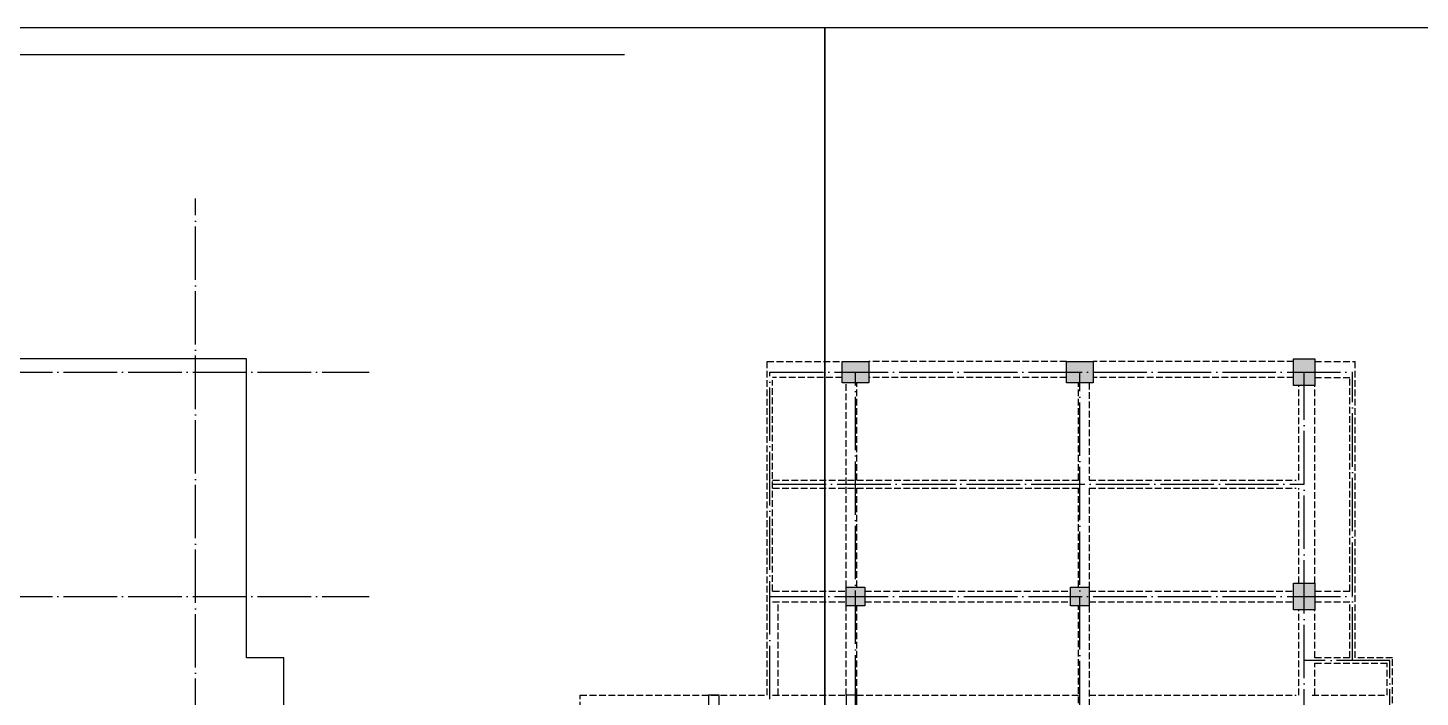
# Model space of a CAD drawing. Extents: x -186750 to 855523, y -12902 to 560425.
# Drawn here: x -132479 to -80363, y 259025 to 284100 of the extents above; entities that cross this region are included whole.
import ezdxf
from ezdxf.xclip import XClip

# ---------------------------------------------------------------- set-up
doc = ezdxf.new("R2010")
doc.units = 0
doc.header["$LTSCALE"] = 1000
doc.header["$MEASUREMENT"] = 0
doc.header["$XCLIPFRAME"] = 0
for name, pattern in [('104-10 轴网$0$DOTE', [2.4200000000000004, 2, -0.2, 0.02, -0.2]), ('DASH', [0.35, 0.25, -0.1]), ('DOTE', [2.4200000000000004, 2, -0.2, 0.02, -0.2]), ('X-104 8#10#平面$0$109-34 轴网$0$L1$0$$AUDIT_BAD_LTYPE1', [0])]:
    doc.linetypes.add(name, pattern=pattern)
for name, color, linetype in [('104-10 轴网$0$A_AXIS-轴线', 252, '104-10 轴网$0$DOTE'), ('a-dote', 14, 'DOTE'), ('s-beam', 4, 'DASH'), ('s-colu', 40, 'Continuous'), ('s-colu-hatc', 16, 'Continuous'), ('X-104 8#10#平面$0$A-TECH_结构', 252, 'Continuous')]:
    doc.layers.add(name, color=color, linetype=linetype)
doc.layers.add('X-104 8#10#平面$0$04-不打印_辅助线', color=165, linetype='Continuous', plot=False)

# ---------------------------------------------------------------- blocks, each defined once
blk = doc.blocks.new('X-104 8#10#平面$0$rhyseuyi')
at = {"layer": 'X-104 8#10#平面$0$A-TECH_结构', "linetype": 'X-104 8#10#平面$0$109-34 轴网$0$L1$0$$AUDIT_BAD_LTYPE1'}
blk.add_lwpolyline([(14900, 254900.0000000001), (-500, 254900.0000000001), (-500, 232900.0000000001), (17300, 232900.0000000001), (17300, 234300.0000000001), (28500, 234300.0000000001), (28500, 240999.9999860434), (28499.99999040505, 240999.9999860434), (28499.99999637482, 245949.9999873292), (33250.00000596704, 245949.9999873297), (33249.99999999683, 242900.0000000006), (33249.99999999275, 242900.0000000027), (33249.99999999287, 242700.0000000027), (45300, 242700.0000000001), (45300, 260500.0000000001), (43900, 260500.0000000001), (43900, 271700.0000000001), (21900, 271700.0000000001), (21900, 259100.0000000001), (14900, 259100.0000000001)], close=True, dxfattribs=at)
blk = doc.blocks.new('104-10 轴网')
at = {"layer": '104-10 轴网$0$A_AXIS-轴线', "linetype": '104-10 轴网$0$DOTE'}
for p, q in [((41999.99999999995, -6500.000000000015), (42000.00000000021, 40100.00000000004)), ((-6500.000000000022, 33599.99999999999), (48500.00000000018, 33600.00000000004)), ((-6500.000000000022, 25199.99999999999), (48500.00000000018, 25200.00000000004))]:
    blk.add_line(p, q, dxfattribs=at)
at = {"layer": 'Defpoints'}
blk.add_lwpolyline([(-16049.99999999992, 45500.00000000001), (58050.00000000011, 45499.99999999999), (58050.00000000011, -11900.00000000001), (-16049.99999999998, -11899.99999999996)], close=True, dxfattribs=at)
blk = doc.blocks.new('X-104 8#10#平面')
at = {"layer": 'X-104 8#10#平面$0$04-不打印_辅助线'}
for points in [[(-186749.9999999999, 224700), (-102649.9999999999, 224700), (-102649.9999999999, 284099.9999999999), (-186749.9999999999, 284099.9999999999)], [(-102649.9999999999, 224700), (-18549.99999999996, 224700), (-18549.99999999996, 284100), (-102649.9999999999, 284100)]]:
    blk.add_lwpolyline(points, close=True, dxfattribs=at)
at = {"linetype": 'X-104 8#10#平面$0$109-34 轴网$0$L1$0$$AUDIT_BAD_LTYPE1'}
ref = blk.add_blockref('104-10 轴网', (-168199.9999999999, 237599.9999999999), dxfattribs=at)
XClip(ref).set_block_clipping_path([(-16049.999999999924, -11899.999999999913), (58049.99999999998, 45500.00000000012)])
at = {"layer": 'X-104 8#10#平面$0$A-TECH_结构', "linetype": 'X-104 8#10#平面$0$109-34 轴网$0$L1$0$$AUDIT_BAD_LTYPE1'}
blk.add_blockref('X-104 8#10#平面$0$rhyseuyi', (-168199.9999999998, -1.164153218269348e-10), dxfattribs=at)
blk = doc.blocks.new('A$C36D1285A')
at = {"layer": 's-colu-hatc'}
h = blk.add_hatch(color=256, dxfattribs=at)
h.dxf.hatch_style = 1
h.paths.add_polyline_path([(24699.99999999977, 271599.999999998), (25699.99999999977, 271599.999999998), (25699.99999999977, 270799.999999998), (24699.99999999977, 270799.999999998)])
h = blk.add_hatch(color=256, dxfattribs=at)
h.dxf.hatch_style = 1
h.paths.add_polyline_path([(24699.99999999977, 271599.9999999987), (25699.99999999977, 271599.9999999987), (25699.99999999977, 270799.9999999987), (24699.99999999977, 270799.9999999987)])
h = blk.add_hatch(color=256, dxfattribs=at)
h.dxf.hatch_style = 1
h.paths.add_polyline_path([(33099.99999999977, 271599.999999998), (34099.99999999977, 271599.999999998), (34099.99999999977, 270799.999999998), (33099.99999999977, 270799.999999998)])
h = blk.add_hatch(color=256, dxfattribs=at)
h.dxf.hatch_style = 1
h.paths.add_polyline_path([(33099.99999999977, 271599.9999999986), (34099.99999999977, 271599.9999999986), (34099.99999999977, 270799.9999999986), (33099.99999999977, 270799.9999999986)])
h = blk.add_hatch(color=256, dxfattribs=at)
h.dxf.hatch_style = 1
h.paths.add_polyline_path([(41599.99999999977, 271699.999999998), (42399.99999999977, 271699.999999998), (42399.99999999977, 270699.999999998), (41599.99999999977, 270699.999999998)])
h = blk.add_hatch(color=256, dxfattribs=at)
h.dxf.hatch_style = 1
h.paths.add_polyline_path([(41599.99999999977, 271699.9999999986), (42399.99999999977, 271699.9999999986), (42399.99999999977, 270699.9999999986), (41599.99999999977, 270699.9999999986)])
h = blk.add_hatch(color=256, dxfattribs=at)
h.dxf.hatch_style = 1
h.paths.add_polyline_path([(41599.99999999977, 263299.999999998), (42399.99999999977, 263299.999999998), (42399.99999999977, 262299.999999998), (41599.99999999977, 262299.999999998)])
h = blk.add_hatch(color=256, dxfattribs=at)
h.dxf.hatch_style = 1
h.paths.add_polyline_path([(41599.99999999977, 263299.9999999986), (42399.99999999977, 263299.9999999986), (42399.99999999977, 262299.9999999986), (41599.99999999977, 262299.9999999986)])
h = blk.add_hatch(color=256, dxfattribs=at)
h.dxf.hatch_style = 1
h.paths.add_polyline_path([(24849.99999999977, 263149.999999998), (25549.99999999977, 263149.999999998), (25549.99999999977, 262449.999999998), (24849.99999999977, 262449.999999998)])
h = blk.add_hatch(color=256, dxfattribs=at)
h.dxf.hatch_style = 1
h.paths.add_polyline_path([(24849.99999999977, 263149.9999999987), (25549.99999999977, 263149.9999999987), (25549.99999999977, 262449.9999999987), (24849.99999999977, 262449.9999999987)])
h = blk.add_hatch(color=256, dxfattribs=at)
h.dxf.hatch_style = 1
h.paths.add_polyline_path([(33249.99999999977, 263149.999999998), (33949.99999999977, 263149.999999998), (33949.99999999977, 262449.999999998), (33249.99999999977, 262449.999999998)])
h = blk.add_hatch(color=256, dxfattribs=at)
h.dxf.hatch_style = 1
h.paths.add_polyline_path([(33249.99999999977, 263149.9999999986), (33949.99999999977, 263149.9999999986), (33949.99999999977, 262449.9999999986), (33249.99999999977, 262449.9999999986)])
at = {"layer": 'a-dote'}
for p, q in [((21999.99999999977, 258949.9999999987), (21999.99999999953, 271199.9999999987)), ((21999.99999999977, 271199.9999999987), (43799.99999999977, 271199.9999999986)), ((21999.99999999977, 258949.999999998), (21999.99999999977, 271199.999999998)), ((21999.99999999977, 271199.999999998), (41999.99999999977, 271199.999999998)), ((25199.99999999977, 234399.9999999987), (25199.99999999977, 271199.9999999986)), ((25199.99999999977, 234399.999999998), (25199.99999999977, 271199.9999999981)), ((33599.99999999977, 241449.9999999988), (33599.99999999977, 271199.9999999986)), ((33599.99999999977, 241449.9999999981), (33599.99999999977, 271199.999999998)), ((41999.99999999977, 242799.9999999987), (41999.99999999977, 271199.9999999986)), ((41999.99999999977, 242799.999999998), (41999.99999999977, 271199.999999998)), ((43799.99999999977, 260399.9999999987), (43799.99999999977, 271199.9999999986)), ((22099.99999999977, 266999.9999999987), (41999.99999999977, 266999.9999999986)), ((22099.99999999977, 266999.999999998), (41999.99999999977, 266999.999999998)), ((21999.99999999977, 262799.9999999987), (43799.99999999977, 262799.9999999986)), ((21999.99999999977, 262799.999999998), (41999.99999999977, 262799.999999998)), ((45200, 260399.9999999987), (41999.99999999977, 260399.9999999987)), ((45199.99999999977, 242799.9999999986), (45200, 260399.9999999987))]:
    blk.add_line(p, q, dxfattribs=at)
at = {"layer": 's-beam'}
for p, q in [((21899.99999999977, 259099.9999999979), (21899.99999999977, 271599.9999999988)), ((21899.99999999977, 271599.9999999988), (24699.99999999977, 271599.9999999988)), ((33099.99999999977, 271599.9999999985), (25699.99999999977, 271599.9999999987)), ((41599.99999999977, 271599.9999999981), (34099.99999999977, 271599.9999999984)), ((42399.99999999977, 271599.9999999981), (43899.99999999977, 271599.9999999981)), ((43899.99999999977, 260499.9999999987), (43899.99999999977, 271599.9999999981)), ((24699.99999999977, 270999.9999999988), (22099.99999999977, 270999.9999999988)), ((22099.99999999977, 262999.999999998), (22099.99999999977, 270899.9999999988)), ((24849.99999999977, 263149.999999998), (24849.99999999977, 270799.999999998)), ((25249.99999999977, 267149.999999998), (25249.99999999977, 270799.999999998)), ((33099.99999999977, 270999.9999999985), (25699.99999999977, 270999.9999999987)), ((33549.99999999977, 267149.999999998), (33549.99999999977, 270799.999999998)), ((33949.99999999977, 270799.999999998), (33949.99999999977, 267149.999999998)), ((41599.99999999977, 270999.9999999981), (34099.99999999977, 270999.9999999984)), ((41799.99999999977, 267149.999999998), (41799.99999999977, 270699.999999998)), ((42399.99999999977, 270999.9999999981), (43699.99999999977, 270999.9999999981)), ((42399.99999999977, 263299.999999998), (42399.99999999977, 270699.999999998)), ((43699.99999999977, 262999.999999998), (43699.99999999977, 270999.9999999981)), ((22099.99999999977, 267149.999999998), (33549.99999999977, 267149.999999998)), ((22099.99999999977, 266849.999999998), (33549.99999999977, 266849.999999998)), ((25249.99999999977, 263149.999999998), (25249.99999999977, 266849.999999998)), ((33549.99999999977, 263149.999999998), (33549.99999999977, 266849.999999998)), ((33949.99999999977, 267149.999999998), (41699.99999999977, 267149.999999998)), ((33949.99999999977, 266849.999999998), (33949.99999999977, 263149.999999998)), ((33949.99999999977, 266849.999999998), (41699.99999999977, 266849.999999998)), ((41799.99999999977, 263299.999999998), (41799.99999999977, 266849.999999998)), ((22099.99999999977, 262999.999999998), (24849.99999999977, 262999.9999999981)), ((25549.99999999977, 262999.9999999983), (33249.99999999977, 262999.9999999985)), ((33949.99999999977, 262999.9999999985), (41599.99999999977, 262999.9999999988)), ((42399.99999999977, 262999.999999998), (43699.99999999977, 262999.999999998)), ((22099.99999999977, 262599.999999998), (24849.99999999977, 262599.9999999981)), ((22299.99999999977, 259099.9999999979), (22299.99999999977, 262599.999999998)), ((24849.99999999977, 259099.9999999979), (24849.99999999977, 262449.999999998)), ((25249.99999999977, 259099.9999999979), (25249.99999999977, 262449.999999998)), ((25549.99999999977, 262599.9999999983), (33249.99999999977, 262599.9999999985)), ((33549.99999999977, 256699.999999998), (33549.99999999977, 262449.999999998)), ((33949.99999999977, 262599.9999999985), (41599.99999999977, 262599.9999999988)), ((33949.99999999977, 262449.999999998), (33949.99999999977, 254749.999999998)), ((41799.99999999977, 259099.9999999979), (41799.99999999977, 262299.999999998)), ((42399.99999999977, 262599.999999998), (43699.99999999977, 262599.999999998)), ((42399.99999999977, 260499.9999999987), (42399.99999999977, 262299.999999998)), ((43699.99999999977, 260499.9999999987), (43699.99999999977, 262599.999999998)), ((43699.99999999977, 260499.9999999987), (42399.99999999977, 260499.9999999987)), ((42399.99999999977, 260299.9999999987), (45100, 260299.9999999987)), ((42399.99999999977, 259099.9999999979), (42399.99999999977, 260299.9999999987)), ((45300, 260499.9999999987), (43899.99999999977, 260499.9999999987)), ((45100, 259099.9999999979), (45100, 260299.9999999987)), ((45299.99999999977, 242699.999999998), (45300, 260499.9999999987)), ((14899.99999999977, 259099.9999999979), (21899.99999999977, 259099.9999999979)), ((14899.99999999977, 254749.9999999936), (14899.99999999977, 259099.9999999979)), ((22099.99999999977, 259099.9999999979), (24849.99999999977, 259099.9999999979)), ((25249.99999999977, 259099.9999999979), (33549.99999999977, 259099.9999999979)), ((33949.99999999977, 259099.9999999979), (41699.99999999977, 259099.9999999979)), ((42299.99999999977, 259099.9999999979), (45100, 259099.9999999979))]:
    blk.add_line(p, q, dxfattribs=at)
at = {"layer": 's-colu'}
for points in [[(24699.99999999977, 271599.9999999987), (25699.99999999977, 271599.9999999987), (25699.99999999977, 270799.9999999987), (24699.99999999977, 270799.9999999987)], [(24699.99999999977, 271599.999999998), (25699.99999999977, 271599.999999998), (25699.99999999977, 270799.999999998), (24699.99999999977, 270799.999999998)], [(33099.99999999977, 271599.9999999986), (34099.99999999977, 271599.9999999986), (34099.99999999977, 270799.9999999986), (33099.99999999977, 270799.9999999986)], [(33099.99999999977, 271599.999999998), (34099.99999999977, 271599.999999998), (34099.99999999977, 270799.999999998), (33099.99999999977, 270799.999999998)], [(41599.99999999977, 271699.9999999986), (42399.99999999977, 271699.9999999986), (42399.99999999977, 270699.9999999986), (41599.99999999977, 270699.9999999986)], [(41599.99999999977, 271699.999999998), (42399.99999999977, 271699.999999998), (42399.99999999977, 270699.999999998), (41599.99999999977, 270699.999999998)], [(41599.99999999977, 263299.9999999986), (42399.99999999977, 263299.9999999986), (42399.99999999977, 262299.9999999986), (41599.99999999977, 262299.9999999986)], [(41599.99999999977, 263299.999999998), (42399.99999999977, 263299.999999998), (42399.99999999977, 262299.999999998), (41599.99999999977, 262299.999999998)], [(24849.99999999977, 263149.9999999987), (25549.99999999977, 263149.9999999987), (25549.99999999977, 262449.9999999987), (24849.99999999977, 262449.9999999987)], [(24849.99999999977, 263149.999999998), (25549.99999999977, 263149.999999998), (25549.99999999977, 262449.999999998), (24849.99999999977, 262449.999999998)], [(33249.99999999977, 263149.9999999986), (33949.99999999977, 263149.9999999986), (33949.99999999977, 262449.9999999986), (33249.99999999977, 262449.9999999986)], [(33249.99999999977, 263149.999999998), (33949.99999999977, 263149.999999998), (33949.99999999977, 262449.999999998), (33249.99999999977, 262449.999999998)], [(20100.00018899888, 259100.0000411854), (19700.00018899888, 259100.0000411854), (19700.00018899888, 258700.0000047084), (20100.00018899888, 258700.0000047084)], [(25249.99997655349, 259100.0000411854), (24849.99997655349, 259100.0000411854), (24849.99997655349, 258700.0000047084), (25249.99997655349, 258700.0000047084)]]:
    blk.add_lwpolyline(points, close=True, dxfattribs=at)

msp = doc.modelspace()

# ---------------------------------------------------------------- block references
for name, p in [('X-104 8#10#平面', (0, 0)), ('A$C36D1285A', (-126699.53598729, -3.001332515850663e-11))]:
    msp.add_blockref(name, p)

doc.saveas('drawing.dxf')
